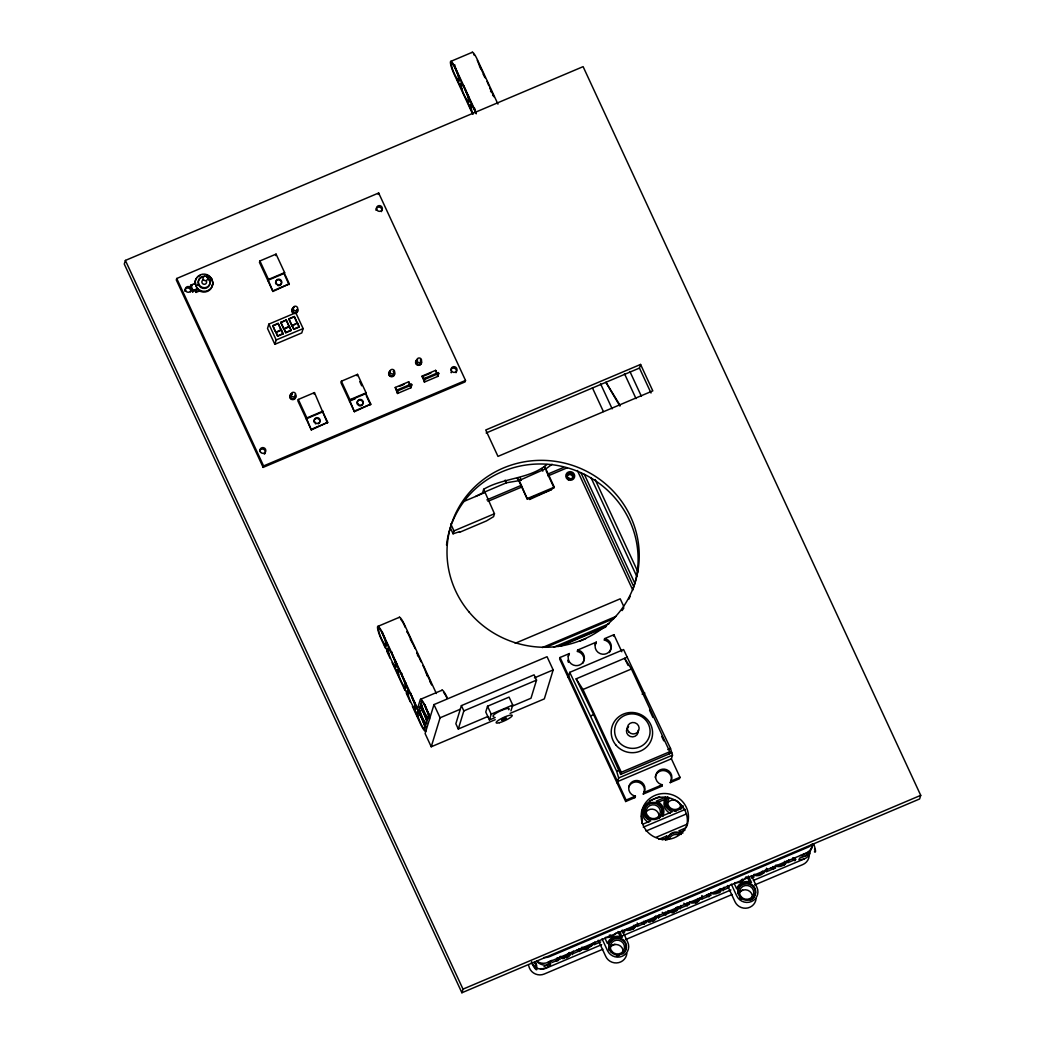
<?xml version="1.0" encoding="UTF-8"?>
<svg xmlns="http://www.w3.org/2000/svg" width="1045" height="1045" viewBox="0 0 1045 1045"><rect width="100%" height="100%" fill="white"/><g stroke="black" fill="none" stroke-linecap="round" stroke-linejoin="round"><path stroke-width="1.5" d="M812.514 845.065L810.202 851.244L805.381 856.051L809.366 853.961M125.387 260.427L124.277 264.058L461.89 992.75L919.613 798.968L920.723 795.349L583.11 66.645L125.387 260.427L463 989.132L461.89 992.75M176.736 278.492L176.291 279.942L263.144 467.389L465.077 381.895L465.521 380.445L378.669 192.998L176.736 278.492L263.588 465.939L263.144 467.389M194.501 284.227L195.245 283.286L190.686 285.22L190.268 286.604L192.711 291.882L197.701 288.564L193.129 290.497L192.711 291.882M192.149 285.808L192.345 285.141M197.178 288.08L198.863 289.648A8.896 8.608 17 0 0 212.853 283.731L212.109 279.302L209.183 275.802A8.896 8.608 17 0 0 195.193 281.732L196.956 288.799L198.641 290.379A8.896 8.608 17 0 0 212.631 284.449M200.47 290.549L196.068 292.404L196.956 289.517M198.863 284.279L195.951 286.147M209.64 279.72L209.418 280.452L212.109 279.302M212.226 285.572L213.102 282.673L210.659 277.395M284.175 274.051L284.619 272.601L276.063 254.118L259.905 260.963L259.46 262.413L272.915 291.45L289.295 283.887L284.397 273.333L268.252 280.164L272.915 291.45M275.619 255.568L276.063 254.118M268.029 280.896L268.474 279.446L259.905 260.963M268.852 324.133L267.52 328.47L274.861 344.314L301.796 332.924L303.115 328.574L295.774 312.729L268.852 324.133L276.193 339.965L274.861 344.314M275.109 331.265L272.771 325.635L278.153 323.349L283.051 333.904L277.67 336.19L272.771 325.635M277.069 332.023L281.105 330.311L278.153 323.349M275.828 332.232L281.327 329.593L283.051 333.904M283.796 329.175L280.739 322.565L286.239 319.927L291.124 330.494L285.742 332.767L280.844 322.213M277.67 336.19L275.945 331.866M281.105 330.311L281.327 329.593M285.141 328.6L289.178 326.889L286.239 319.927M283.9 328.809L289.4 326.171L291.124 330.494M285.742 332.767L284.018 328.443M297.263 323.467L294.311 316.504L288.929 318.79L293.815 329.345L299.21 327.072L297.485 322.748L291.868 325.753L295.918 324.041M293.815 329.345L292.091 325.034M327.477 423.107L314.454 392.606L298.308 399.451L297.864 400.901L311.319 429.939L327.699 422.376L322.8 411.821L306.642 418.653L311.319 429.939M314.009 394.056L314.454 392.606M306.42 419.385L306.864 417.935L298.308 399.451M378.225 194.448L378.669 192.998M365.659 394.305L366.103 392.855L357.534 374.371L341.388 381.216L340.944 382.666L354.399 411.704L370.779 404.141L365.881 393.586L349.722 400.418L354.399 411.704M341.388 381.216L349.944 399.699L349.5 401.149L355.378 398.654M357.09 375.821L357.534 374.371M395.245 387.46L397.479 393.469L410.933 387.773L411.821 384.873L411.39 383.933L397.936 389.641L397.27 391.81L395.245 387.46L408.713 381.765L410.058 384.664M397.479 393.469L397.936 389.641M408.49 382.483L408.713 381.765M422.18 376.056L424.192 380.406L424.858 378.238L438.312 372.542L438.743 373.47L437.868 376.37L424.401 382.065L422.18 376.056L435.634 370.361L436.98 373.261M424.401 382.065L424.858 378.238M435.634 370.361L437.868 376.37M546.992 464.502C529.031 479.341 503.39 477.552 483.678 489.256L494.468 513.748L493.58 516.648L486.408 520.946L459.486 532.349L459.709 531.618L453.086 533.786L453.974 530.886L450.709 523.845M483.678 489.256L482.568 492.887L475.619 496.453M418.549 711.867L419.215 709.686A10.829 1.816 67.1 0 0 425.942 724.211L425.171 726.745A10.829 1.816 67.1 0 0 419.554 713.8L418.64 712.481A10.829 1.816 67.1 0 0 417.948 717.17L413.663 707.922A10.829 1.816 67.1 0 0 414.878 703.938L418.549 711.867L421.24 710.718M510.091 713.382L544.314 698.896L553.171 669.923L547.058 656.717L433.975 704.591L425.119 733.577L431.232 746.77L495.212 719.692M431.232 746.77L440.089 717.797L433.975 704.591M517.353 478.793L517.575 478.061L527.359 499.183L551.368 489.648L554.294 487.153L545.725 468.669L518.803 480.7L506.446 482.777L484.906 491.908M511.71 706.407L530.991 698.243L536.529 680.125L534.086 674.848L461.394 705.623L455.855 723.741L458.298 729.018L487.976 716.452M527.359 499.183L519.025 479.982M458.298 729.018L463.836 710.9L461.394 705.623M529.828 498.765L529.606 499.497L551.368 489.648M545.725 468.669L545.503 469.401L544.275 466.762M510.966 710.835L512.742 705.035L509.072 697.119L487.532 706.237L485.755 712.024L489.426 719.953L495.173 717.523M489.426 719.953L491.202 714.153L487.532 706.237M651.009 393.011L639.462 368.075L640.572 364.444L485.742 429.991L497.982 456.391L652.798 390.856L640.572 364.444M568.219 656.26L569.355 653.556L560.055 657.488L559.624 658.938L625.668 801.515L634.968 797.583L635.412 796.133L633.962 795.781A8.151 7.89 17 0 1 629.208 785.513L630.213 783.711A8.151 7.89 17 0 1 637.62 780.576L639.684 781.072A8.151 7.89 17 0 1 644.438 791.339L643.302 794.056L661.89 786.18L662.334 784.73L660.897 784.377A8.151 7.89 17 0 1 656.142 774.11L657.135 772.307A8.151 7.89 17 0 1 664.542 769.172L666.605 769.682A8.151 7.89 17 0 1 671.36 779.949L670.224 782.653L679.524 778.721L679.968 777.271L671.399 758.788L672.51 755.169L670.511 748.429L623.578 649.559L569.734 672.353L568.18 677.421M595.141 644.87L596.29 642.153L577.689 650.029L577.245 651.479L578.695 651.832A8.151 7.89 17 0 1 583.45 662.099L582.744 663.366M621.814 651.753L613.911 634.694L604.611 638.639L604.167 640.076L605.617 640.428A8.151 7.89 17 0 1 610.371 650.708L609.379 652.511M613.467 636.144L613.911 634.694M617.112 783.032L618.666 777.963L616.654 771.236L569.734 672.353M671.804 752.779L620.639 774.436L621.305 772.268L582.966 689.504L576.148 678.832L627.3 657.161M625.668 801.515L626.112 800.065L560.055 657.488M669.113 753.928L669.78 751.747L631.428 668.983L624.61 658.311L628.11 665.469M670.237 813.323A10.829 10.463 17 0 1 664.947 799.36L665.613 797.178L656.195 801.175A10.829 10.463 17 0 1 662.922 815.688L672.34 811.704A10.829 10.463 17 0 1 665.613 797.178M665.587 839.514A10.829 10.463 17 0 1 666.122 838.129L666.775 835.948L658.703 839.37M569.355 653.556L568.663 654.823A8.151 7.89 17 0 0 573.418 665.09L575.481 665.587A8.151 7.89 17 0 0 582.888 662.452L583.894 660.649A8.151 7.89 17 0 0 579.126 650.382L577.689 650.029M596.29 642.153L595.585 643.42A8.151 7.89 17 0 0 600.339 653.687L602.416 654.196A8.151 7.89 17 0 0 609.81 651.061L610.816 649.259A8.151 7.89 17 0 0 606.061 638.991L604.611 638.639M628.763 786.95L629.769 785.148A8.151 7.89 17 0 1 637.176 782.013L639.24 782.522A8.151 7.89 17 0 1 643.994 792.789L643.302 794.056M670.224 782.653L670.916 781.399A8.151 7.89 17 0 0 666.161 771.119L664.097 770.622A8.151 7.89 17 0 0 656.691 773.757L655.698 775.56A8.151 7.89 17 0 0 655.215 777.558M551.838 960.316L547.018 965.123L544.001 966.599M551.002 963.033C546.94 966.991 540.383 964.979 536.66 961.544M552.126 464.254L545.608 469.061L544.38 466.423M505.284 717.484L504.017 718.176M450.839 61.368L472.379 52.25M268.474 279.446L284.619 272.601M273.137 290.732L289.295 283.887M272.654 325.988L278.048 323.715M280.739 322.565L286.121 320.292M294.194 316.87L288.812 319.156L291.868 325.753M277.774 335.824L283.156 333.551M285.847 332.401L291.241 330.129M293.932 328.992L299.314 326.706M276.193 339.965L303.115 328.574M306.864 417.935L323.023 411.09M349.944 399.699L366.103 392.855M399.517 386.284L404.01 384.39M421.958 376.788L430.932 372.987M398.367 390.569L411.821 384.873M425.289 379.165L438.743 373.47M311.541 429.221L327.699 422.376M354.621 410.985L370.779 404.141M263.588 465.939L465.521 380.445M486.147 432.983L639.462 368.075M463.653 501.522L484.684 492.626M486.892 499.889L521.429 485.272M548.442 473.829L563.464 467.468M487.95 501.339L522.017 486.918M547.998 475.919L567.252 467.768M527.581 498.465L554.294 487.153M453.974 530.886L494.468 513.748M377.95 626.36L399.49 617.242M515.211 643.289L620.221 598.824L623.617 606.165M420.639 699.262L442.179 690.144M542.329 647.587L615.845 616.472M546.391 647.142L613.898 618.562M553.576 647.26L608.987 623.8M558.435 646.463L606.413 626.138M560.669 646.15L605.708 627.091M579.753 641.225L585.749 638.691M440.089 717.797L460.283 709.241M534.426 677.865L553.171 669.923M463.836 710.9L536.529 680.125M491.202 714.153L512.742 705.035M582.966 689.504L631.428 668.983M590.974 715.786L593.664 714.649L620.639 774.436M642.126 694.128L644.817 692.992M616.654 771.236L619.345 770.087M667.807 749.578L670.511 748.429M621.305 772.268L669.78 751.747M618.666 777.963L672.51 755.169M617.556 781.582L671.399 758.788M626.112 800.065L635.412 796.133M643.746 792.606L662.334 784.73M670.668 781.203L679.968 777.271M649.912 800.666L659.578 796.577M658.219 802.207L664.947 799.36M642.727 824.244L650.8 820.821A10.829 10.463 17 0 1 644.073 806.296M643.289 827.157L685.246 809.405M646.006 831.049L686.46 813.924M656.09 837.319L687.649 823.956M685.624 827.98L678.897 830.827A10.829 10.463 17 0 1 682.894 833.048M662.073 839.84L666.122 838.129M679.577 832.434L684.958 830.148M463 989.132L920.723 795.349M547.815 962.432L806.283 852.994A11.116 10.75 17 0 0 812.736 844.347M552.217 962.445L560.303 959.023A10.829 10.463 17 0 1 557.521 957.729M600.679 941.924L593.952 944.784A10.829 10.463 17 0 0 594.814 941.937M622.219 932.806L624.91 931.67A10.829 10.463 17 0 1 622.141 930.363M728.574 887.78L723.192 890.066A10.829 10.463 17 0 0 724.054 887.231M751.459 878.1L754.15 876.951A10.829 10.463 17 0 1 751.381 875.658M795.885 859.29L787.812 862.713A10.829 10.463 17 0 0 788.675 859.865M601.646 944.68L546.039 968.219A11.116 10.75 17 0 1 537.561 968.349M622.676 935.771L730.886 889.961M753.419 880.426L804.519 858.794M602.874 949.2L544.262 974.018A11.116 10.75 17 0 1 528.744 965.684M610.384 946.025L614.891 944.118M625.419 939.664L732.114 894.494M739.625 891.307L742.629 890.04M754.66 884.945L802.743 864.594A11.116 10.75 17 0 0 809.196 855.933M503.311 718.503L501.992 718.973M799.255 858.245L805.303 856.09L800.091 855.528M660.453 785.827L661.89 786.18M633.531 797.231L634.968 797.583M210.136 277.617L208.961 276.533A8.896 8.608 17 0 0 206.923 275.436M620.26 405.617L605.904 382.261L619.803 405.956M576.148 678.832L593.664 714.649M629.861 371.419L641.421 396.342M624.479 373.692L636.026 398.628M497.956 104.108L477.434 59.8A11.116 1.855 67.1 0 0 472.013 52.616M479.955 66.462L484.24 75.71A10.829 1.816 67.1 0 0 483.247 74.495M493.41 95.513L489.739 87.584A10.829 1.816 67.1 0 1 490.105 88.812M475.736 111.75L455.894 68.918A11.116 1.855 67.1 0 0 450.473 61.733A11.116 1.855 67.1 0 0 454.222 74.352L472.706 114.232M600.522 383.711L612.161 408.83M592.424 387.878L603.383 411.534M595.154 479.616L637.972 572.02M591 477.604L636.718 576.291M584.351 474.352L634.642 582.888M581.072 473.019L633.623 586.428M577.376 470.498L632.421 589.315M751.486 875.579L756.946 887.375A11.116 10.75 17 0 1 751.433 901.548A11.116 10.75 17 0 1 736.751 895.918L731.291 884.135M748.442 875.971L751.499 882.568A10.829 10.463 17 0 0 736.686 888.838L734.243 883.561M747.162 876.82L749.605 882.098M546.156 470.825L554.072 487.884M541.584 468.526L542.812 471.164M649.559 710.182L652.942 717.471M661.733 736.438L663.758 740.814M727.464 885.507L734.975 901.717A11.116 10.75 17 0 0 756.11 898.687M520.044 477.643L521.272 480.295M505.218 480.138L506.446 482.777M409.104 383.802L410.933 387.773M450.473 528.156L453.086 533.786M622.245 930.298L627.705 942.081A11.116 10.75 17 0 1 622.193 956.266A11.116 10.75 17 0 1 607.511 950.636L602.051 938.841M619.816 932.009L622.258 937.287A10.829 10.463 17 0 0 607.445 943.557L605.003 938.279M617.922 931.539L620.978 938.136M359.728 381.503L361.701 385.775M366.272 395.624L370.557 404.859M598.223 940.226L605.734 956.423A11.116 10.75 17 0 0 626.869 953.406M284.789 275.371L289.073 284.619M294.311 316.504L299.21 327.072M436.379 693.527L404.533 624.792A11.116 1.855 67.1 0 0 399.112 617.608M411.351 640.703L407.067 631.454A10.829 1.816 67.1 0 1 407.432 632.695M426.634 673.698L430.919 682.947A10.829 1.816 67.1 0 0 429.913 681.732M385.383 648.083L381.334 639.344A11.116 1.855 67.1 0 1 377.572 626.726A11.116 1.855 67.1 0 1 382.992 633.91L417.556 708.497L420.26 699.627A11.116 1.855 67.1 0 1 425.681 706.812A11.116 1.855 67.1 0 1 429.443 719.43M386.728 650.996L390.112 658.285M392.136 662.648L404.951 690.327M406.309 693.24L410.358 701.979M412.383 706.355L420.482 723.832A11.116 1.855 67.1 0 0 425.89 731.017M194.84 289.765L196.068 292.404M190.686 285.22L193.129 290.497M195.036 284.005L194.971 282.45A8.896 8.608 17 0 1 196.591 278.297M641.578 811.651A23.721 22.938 17 0 1 671.308 798.484A23.721 22.938 17 0 1 686.369 827.222M630.122 596.395A96.388 93.188 17 0 1 628.724 599.334M623.891 607.876A96.388 93.188 17 0 1 622.075 610.593M446.528 545.02A96.388 93.188 17 0 1 451.453 524.472M452.028 522.957A96.388 93.188 17 0 1 574.998 470.276A96.388 93.188 17 0 1 632.565 590.412M376.043 210.345A2.965 2.874 17 0 1 379.622 207.132A2.965 2.874 17 0 1 381.36 211.639M184.874 291.281A2.965 2.874 17 0 1 188.074 288.002A2.965 2.874 17 0 1 190.556 291.921M264.816 453.621A2.965 2.874 17 0 1 264.294 454.17M259.643 450.852A2.965 2.874 17 0 1 263.445 449.232A2.965 2.874 17 0 1 265.182 452.968M450.813 369.917A2.965 2.874 17 0 1 454.967 368.467A2.965 2.874 17 0 1 455.986 372.699M451.296 372.765A2.965 2.874 17 0 1 450.878 372.111M393.325 371.537A2.965 2.874 17 0 1 393.678 375.939A2.965 2.874 17 0 1 389.171 375.429A2.965 2.874 17 0 1 390.386 371.21M420.822 360.656A2.965 2.874 17 0 1 420.208 364.849A2.965 2.874 17 0 1 415.949 363.817A2.965 2.874 17 0 1 417.308 359.807M297.394 309.516A2.965 2.874 17 0 1 295.186 313.5M294.416 313.513A2.965 2.874 17 0 1 292.822 308.406M295.408 395.624A2.965 2.874 17 0 1 293.71 399.49A2.965 2.874 17 0 1 289.857 397.427A2.965 2.874 17 0 1 292.234 393.913M357.743 404.794A2.965 2.874 17 0 1 357.952 400.914A2.965 2.874 17 0 1 361.949 400.862A2.965 2.874 17 0 1 362.432 404.715M361.91 405.264A2.965 2.874 17 0 1 358.984 405.682M314.009 420.913A2.965 2.874 17 0 1 318.673 418.94A2.965 2.874 17 0 1 318.176 423.878M315.904 423.917A2.965 2.874 17 0 1 315.224 423.552M314.258 422.389A2.965 2.874 17 0 1 314.036 421.657M275.854 283.887A2.965 2.874 17 0 1 278.061 279.903A2.965 2.874 17 0 1 281.497 283.09A2.965 2.874 17 0 1 277.513 285.429M393.442 371.171A2.965 2.874 17 0 1 393.782 375.573A2.965 2.874 17 0 1 389.276 375.064A2.965 2.874 17 0 1 390.49 370.844M420.364 359.78A2.965 2.874 17 0 1 420.717 364.169A2.965 2.874 17 0 1 416.197 363.66A2.965 2.874 17 0 1 417.412 359.441M420.469 360.656A2.377 2.299 17 0 1 419.985 364A2.377 2.299 17 0 1 416.576 363.177A2.377 2.299 17 0 1 417.66 359.976M393.547 372.059A2.377 2.299 17 0 1 393.22 375.286A2.377 2.299 17 0 1 389.889 374.907A2.377 2.299 17 0 1 390.216 371.68M297.498 309.15A2.965 2.874 17 0 1 296.257 312.821A2.965 2.874 17 0 1 292.365 311.88A2.965 2.874 17 0 1 292.927 308.04M293.58 307.648A2.965 2.874 17 0 1 294.324 307.452M295.121 394.618A2.965 2.874 17 0 1 294.285 398.929A2.965 2.874 17 0 1 290.04 397.309A2.965 2.874 17 0 1 292.352 393.547M297.146 309.96A2.377 2.299 17 0 1 293.972 312.429A2.377 2.299 17 0 1 293.305 308.484M295.186 396.669A2.377 2.299 17 0 1 291.999 398.537A2.377 2.299 17 0 1 290.902 395.023M291.333 394.592A2.377 2.299 17 0 1 291.855 394.292M198.171 276.69A8.896 8.608 17 0 1 200.131 275.527M208.595 279.159A5.93 5.734 17 0 1 206.936 287.793A5.93 5.734 17 0 1 198.445 284.54A5.93 5.734 17 0 1 203.057 277.043M206.401 281.092A2.377 2.299 17 0 1 205.225 284.109A2.377 2.299 17 0 1 202.09 282.921A2.377 2.299 17 0 1 203.266 279.89M206.322 276.651A5.93 5.734 17 0 1 208.386 286.186A5.93 5.734 17 0 1 198.668 283.809A5.93 5.734 17 0 1 204.82 276.285M493.762 716.543A8.896 1.724 -24.9 0 1 500.686 710.783A8.896 1.724 -24.9 0 1 508.719 709.751M441.8 690.51A11.116 1.855 67.1 0 1 447.221 697.694M411.364 641.499A8.896 1.489 67.1 0 1 415.087 648.579M430.932 683.744A8.896 1.489 67.1 0 1 431.807 685.037M422.964 665.6A8.896 1.489 67.1 0 1 426.334 673.816M420.599 661.119A10.829 1.816 67.1 0 1 421.135 661.825L416.85 652.576A10.829 1.816 67.1 0 1 417.216 653.817M417.504 654.928A10.829 1.816 67.1 0 1 417.7 655.92M427 674.939A10.829 1.816 67.1 0 1 427.287 676.05M410.345 639.488A10.829 1.816 67.1 0 1 410.816 639.997M400.862 619.567A8.896 1.489 67.1 0 1 405.29 627.457M443.55 692.456A8.896 1.489 67.1 0 1 447.051 698.23M396.773 663.745A8.896 1.489 67.1 0 1 395.898 662.452M394.945 660.767A8.896 1.489 67.1 0 1 391.575 652.55M395.65 661.302A7.145 1.202 67.1 0 1 394.892 659.944M394.109 658.363A7.145 1.202 67.1 0 1 392.711 654.941M392.175 653.347A7.145 1.202 67.1 0 1 391.823 651.976M404.742 681.876A8.896 1.489 67.1 0 1 401.358 673.672M406.139 683.469A7.145 1.202 67.1 0 1 405.434 682.424M404.676 681.066A7.145 1.202 67.1 0 1 403.148 677.774M402.495 676.063A7.145 1.202 67.1 0 1 401.607 673.098M425.015 724.668A7.145 1.202 67.1 0 1 423.46 721.716M422.716 720.018A7.145 1.202 67.1 0 1 422.062 718.307M421.54 716.713A7.145 1.202 67.1 0 1 421.174 715.342M426.125 727.111A8.896 1.489 67.1 0 1 425.263 725.818M424.309 724.12A8.896 1.489 67.1 0 1 420.495 714.205M415.479 704.696A8.896 1.489 67.1 0 1 411.808 696.78M411.155 694.794A8.896 1.489 67.1 0 1 410.698 693.083M415.231 703.546A7.145 1.202 67.1 0 1 411.756 695.591M426.02 717.51A7.145 1.202 67.1 0 1 422.951 709.542M427.026 720.018A8.896 1.489 67.1 0 1 422.702 710.117M385.161 639.644A8.896 1.489 67.1 0 1 381.791 631.428M385.109 638.822A7.145 1.202 67.1 0 1 384.325 637.241M383.58 635.53A7.145 1.202 67.1 0 1 382.392 632.225M427.849 712.533A8.896 1.489 67.1 0 1 424.479 704.317M429.247 714.114A7.145 1.202 67.1 0 1 428.554 713.082M427.797 711.723A7.145 1.202 67.1 0 1 425.08 705.114M638.181 730.298A5.93 5.734 17 0 1 630.266 736.477A5.93 5.734 17 0 1 628.594 726.628M568.428 662.321A8.151 7.89 17 0 1 567.814 660.335M566.86 477.095A2.965 2.874 17 0 1 570.844 474.757A2.965 2.874 17 0 1 572.203 479.146M568.206 478.205A2.965 2.874 17 0 1 570.975 479.263M667.376 839.657A8.896 8.608 17 0 1 681.366 833.727M665.809 840.284A10.829 10.463 17 0 1 666.775 835.948M669.309 838.821A7.145 6.91 17 0 1 678.479 834.929M667.677 838.194A8.896 8.608 17 0 1 681.144 834.459M812.501 843.733A11.116 10.75 17 0 1 808.059 847.208L549.579 956.632A11.116 10.75 17 0 1 543.922 957.442M550.271 960.982A11.116 10.75 17 0 1 536.777 961.178M794.435 857.658A9.039 1.515 67.1 0 1 792.828 857.71M814.63 849.115A9.039 1.515 67.1 0 1 814.591 849.951M812.631 844.713A11.116 10.75 17 0 1 803.409 854.131M795.049 857.658A11.116 1.855 67.1 0 1 793.312 859.369M810.319 852.877A11.116 10.75 17 0 1 798.85 859.604M813.872 844.504A11.116 1.855 67.1 0 1 814.408 851.832M534.74 961.635A9.039 1.515 67.1 0 1 535.719 967.866A9.039 1.515 67.1 0 1 531.618 961.727M536.607 965.867A9.039 1.515 67.1 0 1 534.766 962.824M536.607 964.94A7.263 1.215 67.1 0 1 535.981 964.143M535.301 962.118A11.116 1.855 67.1 0 1 536.738 969.682A11.116 1.855 67.1 0 1 532.676 964.705M550.584 964.391A11.116 10.75 17 0 1 540.487 968.676M556.88 958.187A11.116 1.855 67.1 0 1 556.044 960.891M473.751 54.575A8.896 1.489 67.1 0 1 474.469 55.385M477.265 60.349A8.896 1.489 67.1 0 1 479.668 66.58M484.253 76.507A8.896 1.489 67.1 0 1 485.128 77.8M487.048 81.471A8.896 1.489 67.1 0 1 488.799 85.716M480.321 67.69A10.829 1.816 67.1 0 1 480.609 68.813M492.626 95.291A10.829 1.816 67.1 0 1 493.031 95.617M493.501 96.127A10.829 1.816 67.1 0 1 494.024 96.832M490.601 90.915A10.829 1.816 67.1 0 1 490.719 91.751M473.032 113.931A8.896 1.489 67.1 0 1 471.256 105.663A8.896 1.489 67.1 0 1 476.22 113.827M468.552 96.31A7.145 1.202 67.1 0 1 466.253 91.66M465.6 89.948A7.145 1.202 67.1 0 1 465.077 88.355M468.8 97.459A8.896 1.489 67.1 0 1 465.129 89.543M464.476 87.558A8.896 1.489 67.1 0 1 464.032 85.847M458.063 74.639A8.896 1.489 67.1 0 1 454.693 66.436M457.997 73.829A7.145 1.202 67.1 0 1 455.293 67.233M454.928 65.861A7.145 1.202 67.1 0 1 454.771 64.803M476.05 112.782A7.145 1.202 67.1 0 1 475.384 111.07M474.861 109.477A7.145 1.202 67.1 0 1 474.508 108.105M475.736 112.795A8.896 1.489 67.1 0 1 474.26 108.68M535.001 966.978A11.116 10.75 17 0 1 531.356 962.602M786.702 861.198A8.896 8.608 17 0 1 775.272 866.031M765.162 870.315A8.896 8.608 17 0 1 753.732 875.148M722.082 888.55A8.896 8.608 17 0 1 710.652 893.384M700.542 897.668A8.896 8.608 17 0 1 689.112 902.501M679.002 906.786A8.896 8.608 17 0 1 667.572 911.619M657.462 915.903A8.896 8.608 17 0 1 646.032 920.749M635.922 925.021A8.896 8.608 17 0 1 624.492 929.867M592.842 943.269A8.896 8.608 17 0 1 581.412 948.102M571.302 952.387A8.896 8.608 17 0 1 559.872 957.22M767.134 868.983A10.829 10.463 17 0 1 766.272 871.83L775.69 867.833A10.829 10.463 17 0 1 772.921 866.54M702.514 896.349A10.829 10.463 17 0 1 701.652 899.183L711.07 895.199A10.829 10.463 17 0 1 708.301 893.893M680.974 905.466A10.829 10.463 17 0 1 680.112 908.301L689.53 904.317A10.829 10.463 17 0 1 686.761 903.011M659.434 914.584A10.829 10.463 17 0 1 658.572 917.419L667.99 913.434A10.829 10.463 17 0 1 665.221 912.128M637.894 923.702A10.829 10.463 17 0 1 637.032 926.536L646.45 922.552A10.829 10.463 17 0 1 643.681 921.246M573.274 951.054A10.829 10.463 17 0 1 572.412 953.902L581.843 949.905A10.829 10.463 17 0 1 579.061 948.612M786.48 861.916A8.896 8.608 17 0 1 783.802 865.495M784.847 861.289A7.145 6.91 17 0 1 775.664 865.182M762.432 871.987A7.145 6.91 17 0 1 754.124 874.299M762.327 871.19A7.145 6.91 17 0 1 762.393 873.006M764.94 871.034A8.896 8.608 17 0 1 763.843 873.006M720.763 891.241A8.896 8.608 17 0 1 719.182 892.861M719.247 889.439A7.145 6.91 17 0 1 719.313 891.241M720.227 888.655A7.145 6.91 17 0 1 711.044 892.534M697.812 899.353A7.145 6.91 17 0 1 689.504 901.652M697.707 898.556A7.145 6.91 17 0 1 697.773 900.359M700.32 898.4A8.896 8.608 17 0 1 695.683 903.128M657.24 916.635A8.896 8.608 17 0 1 652.602 921.376M650.382 921.99A8.896 8.608 17 0 1 648.07 922.017M677.147 906.89A7.145 6.91 17 0 1 667.964 910.77M676.167 907.674A7.145 6.91 17 0 1 676.233 909.477M678.78 907.517A8.896 8.608 17 0 1 676.102 911.096M674.143 912.246A8.896 8.608 17 0 1 671.922 912.873M669.61 912.899A8.896 8.608 17 0 1 667.35 912.35M635.7 925.752A8.896 8.608 17 0 1 633.022 929.332M571.079 953.105A8.896 8.608 17 0 1 566.442 957.847M564.222 958.461A8.896 8.608 17 0 1 561.91 958.5M634.067 925.125A7.145 6.91 17 0 1 626.7 929.449M655.607 916.008A7.145 6.91 17 0 1 648.24 920.331M654.627 916.792A7.145 6.91 17 0 1 654.692 918.594M590.111 944.941A7.145 6.91 17 0 1 581.804 947.253M592.62 943.988A8.896 8.608 17 0 1 591.522 945.96M587.982 948.729A8.896 8.608 17 0 1 581.19 948.821M569.447 952.478A7.145 6.91 17 0 1 560.264 956.371M568.467 953.262A7.145 6.91 17 0 1 568.532 955.078M766.468 868.186A10.829 10.463 17 0 1 766.468 871.164M773.6 869.453A10.829 10.463 17 0 1 771.027 867.794M729.175 886.944A10.829 10.463 17 0 1 727.947 886.029M723.388 889.399A10.829 10.463 17 0 1 723.062 890.849M788.113 860.557A10.829 10.463 17 0 1 788.008 862.047M793.795 859.591A10.829 10.463 17 0 1 792.567 858.663M701.848 895.539A10.829 10.463 17 0 1 701.848 898.517M708.98 896.806A10.829 10.463 17 0 1 706.407 895.147M680.413 906.146A10.829 10.463 17 0 1 679.981 909.085M687.44 905.937A10.829 10.463 17 0 1 683.796 903.193M658.872 915.276A10.829 10.463 17 0 1 658.441 918.202M665.9 915.054A10.829 10.463 17 0 1 662.256 912.311M637.228 922.905A10.829 10.463 17 0 1 637.228 925.87M644.36 924.172A10.829 10.463 17 0 1 641.787 922.5M594.252 942.629A10.829 10.463 17 0 1 594.148 944.118M572.712 951.747A10.829 10.463 17 0 1 572.281 954.686M579.74 951.525A10.829 10.463 17 0 1 577.167 949.866M558.2 960.642A10.829 10.463 17 0 1 556.854 959.898M742.695 879.08A10.829 10.463 17 0 1 741.336 879.759M739.494 892.574A7.145 6.91 17 0 1 752.387 897.524M737.874 893.619A8.896 8.608 17 0 1 744.419 883.979A8.896 8.608 17 0 1 754.986 889.648A8.896 8.608 17 0 1 750.297 900.294M741.467 899.288A8.896 8.608 17 0 1 739.769 897.72M746.012 876.886A10.829 10.463 17 0 1 734.674 882.659M738.24 887.166A10.829 10.463 17 0 1 739.324 886.134M610.659 934.975A10.829 10.463 17 0 1 609.17 935.262M610.254 947.293A7.145 6.91 17 0 1 623.147 952.23M609.078 943.896A8.896 8.608 17 0 1 622.546 940.16A8.896 8.608 17 0 1 623.016 953.85M618.836 955.613A8.896 8.608 17 0 1 616.524 955.652M609.313 950.506A8.896 8.608 17 0 1 608.634 948.337M616.028 932.898A10.829 10.463 17 0 1 605.447 937.378M608.072 943.047A10.829 10.463 17 0 1 609 941.872M682.254 807.027A8.896 8.608 17 0 1 669.871 808.804A8.896 8.608 17 0 1 667.82 796.721M641.382 816.119A10.829 10.463 17 0 1 641.904 823.421M645.274 813.506A7.145 6.91 17 0 1 659.042 816.863M644.517 812.971A8.896 8.608 17 0 1 656.391 803.696A8.896 8.608 17 0 1 658.912 818.483M648.109 818.64A8.896 8.608 17 0 1 645.196 815.139M681.484 805.159A7.145 6.91 17 0 1 671.465 808.66A7.145 6.91 17 0 1 669.009 798.458M667.69 802.808A7.145 6.91 17 0 1 680.582 807.746M683.116 805.786A8.896 8.608 17 0 1 680.452 809.366M676.272 811.142A8.896 8.608 17 0 1 673.947 811.168M666.736 806.022A8.896 8.608 17 0 1 666.057 803.853M666.501 799.412A8.896 8.608 17 0 1 667.598 797.453M648.697 822.441A10.829 10.463 17 0 1 642.871 809.862M663.118 812.056A10.829 10.463 17 0 1 662.791 816.472M420.991 703.899L420.208 706.433A10.829 1.816 67.1 0 1 426.948 720.945L427.718 718.411A10.829 1.816 67.1 0 1 420.991 703.899M501.6 720.005C506.067 720.998 509.738 714.767 501.6 720.005M568.48 479.903L567.487 479.302A4.454 4.298 17 0 1 568.258 472.079A4.454 4.298 17 0 1 574.685 475.932A4.454 4.298 17 0 1 568.48 479.903M462.7 84.828L458.415 75.58A10.829 1.816 67.1 0 1 457.201 79.564L461.485 88.812A10.829 1.816 67.1 0 1 462.7 84.828M472.484 105.95L468.212 96.702A10.829 1.816 67.1 0 1 466.984 100.686L471.269 109.934A10.829 1.816 67.1 0 1 472.484 105.95M389.811 649.82L385.527 640.572A10.829 1.816 67.1 0 1 384.312 644.556L388.583 653.804A10.829 1.816 67.1 0 1 389.811 649.82M399.595 670.942L395.31 661.694A10.829 1.816 67.1 0 1 394.096 665.678L398.38 674.926A10.829 1.816 67.1 0 1 399.595 670.942M409.379 692.064L405.094 682.816A10.829 1.816 67.1 0 1 403.879 686.8L408.164 696.048A10.829 1.816 67.1 0 1 409.379 692.064M646.555 830.788A23.721 22.938 17 0 0 686.983 825.001A23.721 22.938 17 0 0 660.949 793.756A23.721 22.938 17 0 0 646.555 830.788M468.878 611.808A96.388 93.188 17 0 0 633.1 588.296A96.388 93.188 17 0 0 527.359 461.341A96.388 93.188 17 0 0 468.878 611.808M185.945 291.189A2.965 2.874 17 0 0 191 290.471A2.965 2.874 17 0 0 187.747 286.565A2.965 2.874 17 0 0 185.945 291.189M260.571 452.25A2.965 2.874 17 0 0 265.626 451.518A2.965 2.874 17 0 0 262.373 447.613A2.965 2.874 17 0 0 260.571 452.25M377.114 210.267A2.965 2.874 17 0 0 382.17 209.536A2.965 2.874 17 0 0 378.917 205.63A2.965 2.874 17 0 0 377.114 210.267M451.74 371.315A2.965 2.874 17 0 0 456.783 370.583A2.965 2.874 17 0 0 453.53 366.677A2.965 2.874 17 0 0 451.74 371.315M357.965 404.062A2.965 2.874 17 0 0 363.02 403.344A2.965 2.874 17 0 0 359.767 399.438A2.965 2.874 17 0 0 357.965 404.062M314.885 422.298A2.965 2.874 17 0 0 319.94 421.579A2.965 2.874 17 0 0 316.687 417.673A2.965 2.874 17 0 0 314.885 422.298M276.481 283.809A2.965 2.874 17 0 0 281.536 283.09A2.965 2.874 17 0 0 278.283 279.185A2.965 2.874 17 0 0 276.481 283.809M390.438 373.104A2.377 2.299 17 0 0 394.487 372.516A2.377 2.299 17 0 0 391.888 369.394A2.377 2.299 17 0 0 390.438 373.104M417.373 361.701A2.377 2.299 17 0 0 421.409 361.126A2.377 2.299 17 0 0 418.81 357.991A2.377 2.299 17 0 0 417.373 361.701M293.54 309.908A2.377 2.299 17 0 0 297.577 309.333A2.377 2.299 17 0 0 294.977 306.211A2.377 2.299 17 0 0 293.54 309.908M291.555 396.016A2.377 2.299 17 0 0 295.604 395.441A2.377 2.299 17 0 0 293.005 392.306A2.377 2.299 17 0 0 291.555 396.016M203.527 279.812A2.377 2.299 17 0 0 207.576 279.224A2.377 2.299 17 0 0 204.964 276.102A2.377 2.299 17 0 0 203.527 279.812M499.523 722.683A8.896 1.724 -24.9 0 0 512.22 715.668A8.896 1.724 -24.9 0 0 500.686 718.921A8.896 1.724 -24.9 0 0 499.523 722.683M388.884 653.687A8.896 1.489 67.1 0 0 395.323 665.965A8.896 1.489 67.1 0 0 391.64 653.595A8.896 1.489 67.1 0 0 388.884 653.687M398.667 674.809A8.896 1.489 67.1 0 0 405.107 687.087A8.896 1.489 67.1 0 0 401.424 674.717A8.896 1.489 67.1 0 0 398.667 674.809M418.248 717.053A8.896 1.489 67.1 0 0 424.675 729.332A8.896 1.489 67.1 0 0 421.004 716.961A8.896 1.489 67.1 0 0 418.248 717.053M408.451 695.931A8.896 1.489 67.1 0 0 414.891 708.21A8.896 1.489 67.1 0 0 411.207 695.839A8.896 1.489 67.1 0 0 408.451 695.931M420.012 711.253A8.896 1.489 67.1 0 0 426.451 723.532A8.896 1.489 67.1 0 0 422.768 711.175A8.896 1.489 67.1 0 0 420.012 711.253M379.1 632.565A8.896 1.489 67.1 0 0 385.54 644.843A8.896 1.489 67.1 0 0 381.856 632.486A8.896 1.489 67.1 0 0 379.1 632.565M421.788 705.466A8.896 1.489 67.1 0 0 428.228 717.732A8.896 1.489 67.1 0 0 424.544 705.375A8.896 1.489 67.1 0 0 421.788 705.466M615.923 745.072A20.756 20.064 17 0 0 651.283 740.004A20.756 20.064 17 0 0 628.515 712.677A20.756 20.064 17 0 0 615.923 745.072M618.64 741.832A17.791 17.203 17 0 0 648.958 737.496A17.791 17.203 17 0 0 629.443 714.062A17.791 17.203 17 0 0 618.64 741.832M628.672 731.8A5.93 5.734 17 0 0 638.769 730.351A5.93 5.734 17 0 0 632.264 722.539A5.93 5.734 17 0 0 628.672 731.8M567.957 477.761A2.965 2.874 17 0 0 573.013 477.042A2.965 2.874 17 0 0 569.76 473.137A2.965 2.874 17 0 0 567.957 477.761M451.989 67.572A8.896 1.489 67.1 0 0 458.428 79.851A8.896 1.489 67.1 0 0 454.745 67.481A8.896 1.489 67.1 0 0 451.989 67.572M461.785 88.694A8.896 1.489 67.1 0 0 468.212 100.973A8.896 1.489 67.1 0 0 464.542 88.603A8.896 1.489 67.1 0 0 461.785 88.694M739.991 897.002A8.896 8.608 17 0 0 755.156 894.833A8.896 8.608 17 0 0 745.398 883.103A8.896 8.608 17 0 0 739.991 897.002M741.114 896.675A7.145 6.91 17 0 0 753.301 894.925A7.145 6.91 17 0 0 745.451 885.507A7.145 6.91 17 0 0 741.114 896.675M610.75 951.708A8.896 8.608 17 0 0 625.916 949.539A8.896 8.608 17 0 0 616.158 937.822A8.896 8.608 17 0 0 610.75 951.708M611.887 951.381A7.145 6.91 17 0 0 624.061 949.644A7.145 6.91 17 0 0 616.223 940.226A7.145 6.91 17 0 0 611.887 951.381M646.646 816.354A8.896 8.608 17 0 0 661.798 814.173A8.896 8.608 17 0 0 652.041 802.456A8.896 8.608 17 0 0 646.646 816.354M647.769 816.014A7.145 6.91 17 0 0 659.944 814.277A7.145 6.91 17 0 0 652.106 804.859A7.145 6.91 17 0 0 647.769 816.014"/></g></svg>
